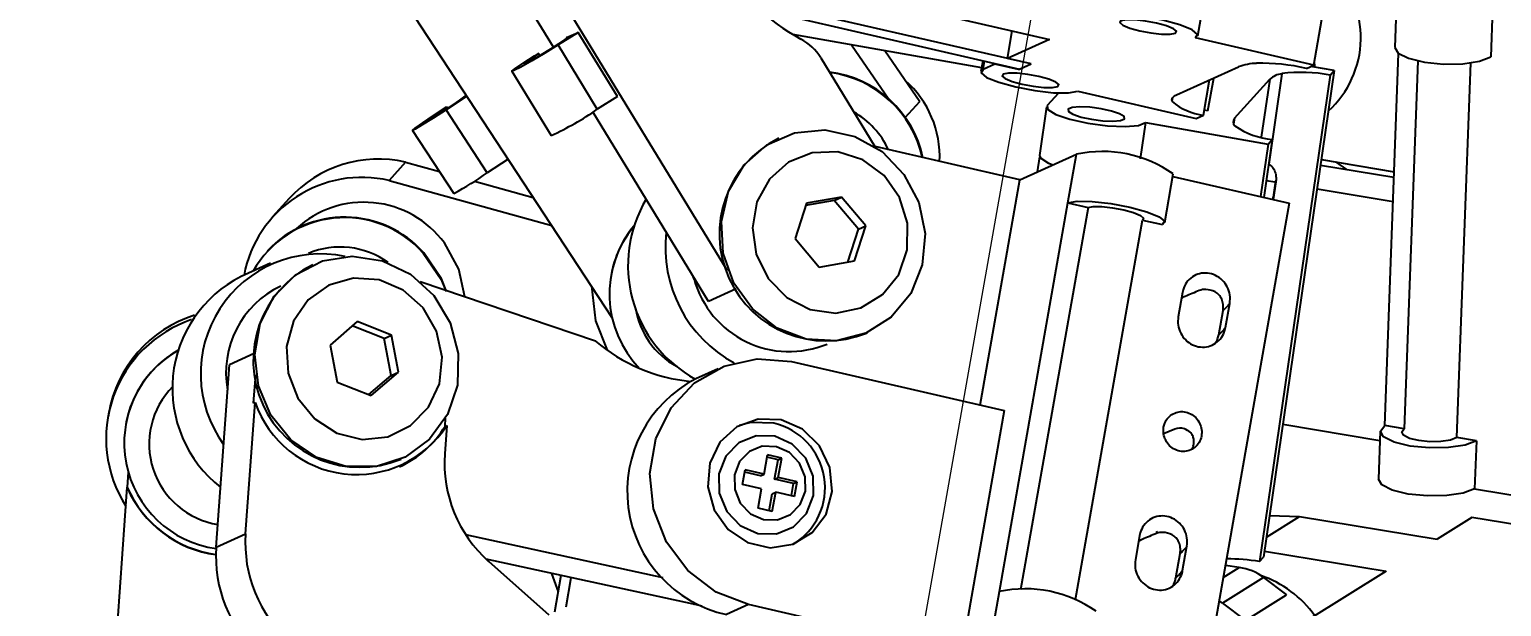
# Model space of a CAD drawing. Header units: millimetres. Extents: x -294 to 2792, y 5 to 1659.
# Drawn here: x 2273.5 to 2332.1, y 755 to 777.9 of the extents above; entities that cross this region are included whole.
import ezdxf

# ---------------------------------------------------------------- set-up
doc = ezdxf.new("R2010")
doc.units = ezdxf.units.MM
doc.layers.get('0').update_dxf_attribs({"lineweight": 18})
doc.styles.get("Standard").update_dxf_attribs({"font": 'txt.shx'})
doc.dimstyles.new('ISO-25', dxfattribs={"dimtxt": 2.5, "dimasz": 2.5, "dimexe": 1.25, "dimexo": 0.625, "dimtad": 1, "dimtxsty": 'Standard', "dimcen": 2.5, "dimdle": 5, "dimadec": 0, "dimazin": 0, "dimtfac": 1, "dimtmove": 0, "dimatfit": 3, "dimfxl": 1, "dimarcsym": 0})

# ---------------------------------------------------------------- blocks, each defined once
blk = doc.blocks.new('*X11')
for points in [[(2253.221, 1111.43), (2254.388, 1111.224), (2254.422, 1114.829)], [(2188.224, 742.813), (2189.391, 742.607), (2188.19, 739.208)]]:
    blk.add_hatch(color=0).paths.add_polyline_path(points, flags=0)
at = {"color": 0, "lineweight": -2}
for p, q in [((2368.147, 1094.776), (2253.437, 1115.003)), ((2253.804, 1111.327), (2221.935, 930.584)), ((2188.807, 742.71), (2220.677, 923.453)), ((2301.915, 719.156), (2187.205, 739.382))]:
    blk.add_line(p, q, dxfattribs=at)
at = {"color": 0, "insert": (2221.306, 927.019), "char_height": 3.5, "width": 23.5, "attachment_point": 5}
blk.add_mtext('381,42', dxfattribs=at)

msp = doc.modelspace()

# ---------------------------------------------------------------- linework, layer by layer
at = {"color": 1}
msp.add_line((2302.9, 718.98), (2362.099, 1054.718), dxfattribs=at)
at = {"color": 7, "linetype": 'Continuous', "lineweight": 25}
for p, q in [((2324.623, 776.524), (2327.863, 794.899)), ((2301.297, 768.332), (2290.562, 785.944)), ((2294.374, 777.238), (2289.392, 785.413)), ((2296.708, 766.463), (2285.756, 783.175)), ((2320.006, 777.693), (2320.518, 780.594)), ((2313.379, 776.571), (2302.123, 779.162)), ((2305.638, 779.494), (2314.106, 777.544)), ((2327.918, 779.135), (2327.846, 777.225)), ((2302.547, 778.744), (2312.911, 776.359)), ((2331.741, 778.758), (2331.67, 776.848)), ((2295.36, 777.827), (2294.558, 777.323)), ((2294.892, 777.615), (2295.36, 777.827)), ((2296.92, 775.268), (2295.36, 777.827)), ((2312.438, 776.788), (2312.631, 777.884)), ((2296.118, 774.763), (2294.558, 777.323)), ((2294.905, 777.592), (2294.892, 777.615)), ((2303.884, 777.749), (2311.412, 776.422)), ((2306.232, 777.335), (2307.723, 775.169)), ((2314.106, 777.544), (2312.438, 776.788)), ((2324.623, 776.524), (2319.918, 777.607)), ((2293.621, 776.898), (2293.797, 776.978)), ((2293.837, 776.911), (2293.797, 776.978)), ((2305.007, 776.813), (2307.159, 773.283)), ((2307.555, 777.102), (2308.948, 775.078)), ((2311.46, 776.693), (2311.384, 776.264)), ((2311.472, 776.35), (2311.53, 776.676)), ((2313.379, 776.571), (2312.438, 776.788)), ((2324.671, 776.441), (2324.648, 776.686)), ((2327.447, 762.172), (2328.002, 776.985)), ((2328.771, 776.69), (2328.223, 762.043)), ((2292.723, 776.278), (2294.283, 773.718)), ((2311.94, 776.562), (2311.472, 776.35)), ((2311.944, 776.581), (2311.94, 776.562)), ((2312.881, 776.345), (2311.94, 776.562)), ((2312.881, 776.345), (2313.379, 776.571)), ((2312.885, 776.365), (2312.881, 776.345)), ((2312.911, 776.359), (2313.379, 776.571)), ((2319.17, 775.338), (2321.629, 776.453)), ((2325.278, 776.123), (2322.465, 756.758)), ((2325.443, 776.306), (2322.629, 756.94)), ((2323.358, 776.181), (2322.835, 772.583)), ((2324.33, 776.391), (2324.623, 776.524)), ((2325.443, 776.306), (2324.503, 776.47)), ((2325.278, 776.123), (2325.443, 776.306)), ((2330.322, 761.695), (2330.88, 776.611)), ((2315.236, 775.483), (2319.94, 774.4)), ((2320.233, 774.533), (2320.479, 775.932)), ((2320.416, 774.705), (2320.646, 776.007)), ((2321.471, 774.408), (2322.872, 775.961)), ((2322.872, 775.961), (2322.537, 773.658)), ((2290.928, 775.282), (2290.1, 774.741)), ((2296.92, 775.268), (2296.118, 774.763)), ((2308.373, 774.441), (2308.948, 775.078)), ((2314.468, 775.412), (2314.019, 774.915)), ((2318.994, 775.071), (2319.023, 775.236)), ((2291.744, 772.232), (2290.1, 774.741)), ((2290.121, 774.859), (2290.117, 774.837)), ((2290.147, 774.791), (2290.117, 774.837)), ((2290.16, 774.799), (2290.121, 774.859)), ((2300.547, 767.112), (2295.948, 774.657)), ((2313.993, 774.861), (2313.711, 772.925)), ((2319.94, 774.4), (2320.233, 774.533)), ((2320.416, 774.705), (2320.268, 774.731)), ((2321.471, 774.408), (2321.437, 774.173)), ((2288.773, 773.923), (2290.416, 771.415)), ((2317.924, 774.233), (2317.715, 772.789)), ((2317.924, 774.233), (2322.806, 773.381)), ((2303.347, 773.611), (2303.318, 773.597)), ((2312.931, 771.95), (2307.17, 773.276)), ((2322.806, 773.381), (2322.502, 771.287)), ((2322.971, 773.564), (2322.635, 771.257)), ((2322.806, 773.381), (2322.971, 773.564)), ((2288.494, 772.66), (2287.835, 771.929)), ((2288.494, 772.66), (2289.847, 772.284)), ((2292.572, 772.774), (2291.744, 772.232)), ((2312.931, 771.95), (2315.184, 772.972)), ((2313.635, 772.269), (2313.722, 772.866)), ((2314.843, 771.037), (2315.184, 772.972)), ((2324.895, 772.539), (2327.817, 772.055)), ((2324.927, 772.76), (2327.826, 772.279)), ((2325.489, 772.667), (2325.934, 772.367)), ((2318.695, 770.257), (2319.036, 772.191)), ((2319.018, 772.089), (2323.652, 771.022)), ((2287.835, 771.929), (2294.304, 770.131)), ((2291.23, 771.9), (2293.572, 771.249)), ((2311.351, 762.989), (2312.931, 771.95)), ((2322.733, 771.93), (2323.086, 771.872)), ((2323.103, 771.915), (2323.009, 771.27)), ((2323.117, 771.872), (2323.015, 771.169)), ((2324.758, 771.595), (2327.781, 771.094)), ((2283.862, 771.209), (2283.203, 770.478)), ((2304.437, 771.02), (2303.991, 769.626)), ((2305.549, 771.134), (2304.409, 770.934)), ((2305.841, 771.267), (2304.437, 771.02)), ((2305.549, 771.134), (2305.841, 771.267)), ((2306.507, 769.987), (2305.549, 771.134)), ((2306.8, 770.12), (2305.841, 771.267)), ((2312.115, 755.562), (2314.843, 771.037)), ((2315.643, 770.853), (2312.959, 755.63)), ((2314.843, 771.037), (2315.643, 770.853)), ((2323.652, 771.022), (2320.242, 751.679)), ((2323.005, 771.171), (2323.009, 771.27)), ((2315.143, 755.245), (2317.807, 770.355)), ((2317.807, 770.355), (2318.607, 770.171)), ((2303.991, 769.626), (2304.95, 768.479)), ((2306.089, 768.679), (2306.507, 769.987)), ((2306.354, 768.726), (2306.8, 770.12)), ((2306.507, 769.987), (2306.8, 770.12)), ((2283.002, 769.135), (2282.985, 769.116)), ((2283.114, 768.636), (2281.944, 768.105)), ((2284.8, 768.577), (2284.77, 768.564)), ((2304.95, 768.479), (2306.354, 768.726)), ((2289.07, 767.906), (2296.044, 765.54)), ((2296.667, 768.149), (2296.666, 768.146)), ((2299.972, 767.997), (2299.939, 768.109)), ((2301.647, 767.61), (2300.547, 767.112)), ((2319.403, 767.472), (2319.232, 766.504)), ((2320.844, 765.781), (2321.014, 766.748)), ((2321.112, 766.072), (2321.283, 767.039)), ((2286.571, 766.31), (2285.49, 765.378)), ((2287.636, 765.639), (2286.373, 766.139)), ((2287.929, 765.772), (2286.571, 766.31)), ((2287.636, 765.639), (2287.929, 765.772)), ((2287.914, 764.169), (2287.636, 765.639)), ((2288.206, 764.301), (2287.929, 765.772)), ((2306.829, 765.856), (2306.858, 765.87)), ((2282.466, 765.039), (2281.483, 764.593)), ((2285.49, 765.378), (2285.767, 763.907)), ((2280.956, 757.329), (2281.483, 764.593)), ((2300.922, 764.436), (2300.044, 764.038)), ((2303.84, 764.718), (2312.308, 762.769)), ((2282.515, 764.189), (2282.433, 763.062)), ((2285.767, 763.907), (2287.125, 763.369)), ((2287.03, 763.407), (2287.914, 764.169)), ((2287.125, 763.369), (2288.206, 764.301)), ((2287.914, 764.169), (2288.206, 764.301)), ((2276.679, 762.67), (2276.653, 762.522)), ((2282.127, 757.86), (2282.506, 763.095)), ((2282.506, 763.095), (2282.433, 763.062)), ((2312.308, 762.769), (2310.603, 753.097)), ((2277.362, 762.222), (2277.361, 762.218)), ((2290.135, 762.18), (2290.052, 761.045)), ((2290.062, 762.147), (2290.085, 762.471)), ((2290.062, 762.147), (2290.135, 762.18)), ((2319.099, 762.032), (2318.65, 761.849)), ((2327.259, 761.57), (2323.395, 762.211)), ((2328.223, 762.043), (2327.447, 762.172)), ((2327.273, 761.944), (2327.202, 760.034)), ((2331.097, 761.567), (2330.322, 761.695)), ((2331.097, 761.567), (2331.026, 759.656)), ((2288.282, 760.823), (2288.311, 760.836)), ((2302.757, 760.237), (2302.893, 761.011)), ((2303.311, 760.815), (2302.876, 760.915)), ((2303.458, 760.881), (2302.893, 761.011)), ((2303.311, 760.815), (2303.458, 760.881)), ((2303.321, 760.107), (2303.458, 760.881)), ((2277.458, 760.322), (2277.416, 759.725)), ((2301.902, 759.83), (2302.004, 760.411)), ((2302.61, 760.171), (2301.987, 760.315)), ((2302.757, 760.237), (2302.004, 760.411)), ((2303.175, 760.041), (2303.311, 760.815)), ((2277.044, 754.416), (2277.415, 759.716)), ((2277.415, 759.716), (2277.416, 759.725)), ((2302.654, 759.657), (2301.902, 759.83)), ((2302.518, 758.883), (2302.654, 759.657)), ((2302.61, 760.171), (2302.757, 760.237)), ((2303.175, 760.041), (2303.321, 760.107)), ((2303.928, 759.868), (2303.175, 760.041)), ((2304.074, 759.934), (2303.321, 760.107)), ((2303.842, 759.384), (2303.928, 759.868)), ((2303.928, 759.868), (2304.074, 759.934)), ((2303.972, 759.354), (2304.074, 759.934)), ((2331.026, 759.656), (2335.588, 758.9)), ((2302.953, 758.783), (2303.072, 759.461)), ((2303.072, 759.461), (2303.219, 759.527)), ((2303.082, 758.753), (2303.219, 759.527)), ((2303.972, 759.354), (2303.219, 759.527)), ((2303.082, 758.753), (2302.518, 758.883)), ((2322.745, 757.735), (2324.06, 758.558)), ((2322.869, 758.591), (2324.06, 758.558)), ((2324.06, 758.558), (2329.535, 757.651)), ((2330.92, 758.517), (2329.535, 757.651)), ((2333.658, 758.064), (2330.92, 758.517)), ((2318.353, 757.92), (2318.419, 757.952)), ((2280.956, 757.329), (2282.127, 757.86)), ((2298.746, 756.108), (2290.889, 757.823)), ((2317.697, 757.8), (2317.527, 756.833)), ((2319.407, 756.4), (2319.577, 757.367)), ((2299.945, 755.06), (2291.693, 756.861)), ((2291.793, 756.769), (2294.186, 754.641)), ((2319.138, 756.109), (2319.309, 757.076)), ((2322.465, 756.758), (2322.629, 756.94)), ((2322.664, 757.177), (2327.499, 756.376)), ((2294.575, 755.549), (2294.306, 756.291)), ((2294.67, 756.211), (2294.411, 754.743)), ((2321.025, 756.122), (2321.662, 756.521)), ((2321.662, 756.521), (2321.11, 756.606)), ((2327.499, 756.376), (2324.403, 754.439)), ((2294.879, 754.956), (2295.085, 756.121)), ((2311.774, 753.628), (2312.115, 755.562)), ((2322.626, 756.122), (2320.997, 755.102)), ((2322.626, 756.122), (2323.536, 755.429)), ((2299.945, 755.06), (2300.045, 755.106)), ((2300.294, 754.98), (2299.945, 755.06)), ((2302.135, 755.046), (2301.257, 754.648)), ((2310.603, 753.097), (2302.135, 755.046)), ((2320.997, 755.102), (2321.906, 754.409)), ((2321.906, 754.409), (2323.536, 755.429))]:
    msp.add_line(p, q, dxfattribs=at)
for points in [[(2319.918, 777.607), (2319.999, 777.742), (2319.781, 777.922), (2319.297, 778.12), (2318.622, 778.306), (2317.857, 778.451), (2317.12, 778.534), (2316.522, 778.542), (2316.155, 778.473)], [(2317.7, 777.888), (2318.139, 777.804), (2318.563, 777.756), (2318.907, 777.752), (2319.118, 777.791), (2319.165, 777.868), (2319.039, 777.972), (2318.761, 778.086), (2318.373, 778.193), (2317.933, 778.277), (2317.509, 778.324), (2317.165, 778.329), (2316.954, 778.289), (2316.908, 778.212), (2317.033, 778.108), (2317.311, 777.994), (2317.7, 777.888)], [(2294.558, 777.323), (2294.031, 776.998), (2293.513, 776.69), (2293.082, 776.446), (2292.805, 776.303), (2292.724, 776.283), (2292.85, 776.389), (2293.165, 776.605), (2293.621, 776.898)], [(2293.797, 776.978), (2293.49, 776.78), (2293.291, 776.642), (2293.237, 776.589), (2293.337, 776.63), (2293.572, 776.758), (2293.902, 776.949), (2294.265, 777.17), (2294.596, 777.38), (2294.836, 777.541), (2294.941, 777.624), (2294.892, 777.615)], [(2327.846, 777.225), (2327.978, 777.004), (2328.394, 776.795), (2329.03, 776.64), (2329.79, 776.564), (2330.559, 776.576), (2331.219, 776.676), (2331.67, 776.848)], [(2311.472, 776.35), (2311.391, 776.215), (2311.609, 776.035), (2312.093, 775.837), (2312.769, 775.651), (2313.533, 775.505), (2314.271, 775.422), (2314.868, 775.415), (2315.236, 775.483)], [(2313.69, 776.069), (2313.251, 776.153), (2312.827, 776.2), (2312.483, 776.205), (2312.272, 776.165), (2312.225, 776.088), (2312.351, 775.985), (2312.629, 775.871), (2313.017, 775.764), (2313.457, 775.68), (2313.881, 775.632), (2314.225, 775.628), (2314.436, 775.667), (2314.482, 775.745), (2314.357, 775.848), (2314.079, 775.962), (2313.69, 776.069)], [(2290.117, 774.837), (2289.769, 774.606), (2289.483, 774.41), (2289.31, 774.285), (2289.282, 774.253), (2289.404, 774.319), (2289.653, 774.473), (2289.985, 774.685), (2290.34, 774.919), (2290.654, 775.13), (2290.869, 775.282), (2290.909, 775.312)], [(2314.019, 774.915), (2314.042, 774.749), (2314.358, 774.556), (2314.92, 774.367), (2315.642, 774.208), (2316.415, 774.106), (2317.12, 774.075), (2317.65, 774.119), (2317.924, 774.233)], [(2318.994, 775.071), (2318.985, 775.11), (2318.984, 775.147), (2318.993, 775.184), (2319.01, 775.218), (2319.037, 775.251), (2319.073, 775.282), (2319.117, 775.311), (2319.17, 775.338)], [(2290.1, 774.741), (2289.589, 774.41), (2289.157, 774.139), (2288.87, 773.968), (2288.772, 773.924), (2288.878, 774.013), (2289.172, 774.222), (2289.608, 774.519), (2290.121, 774.859)], [(2315.782, 774.364), (2316.227, 774.305), (2316.632, 774.287), (2316.937, 774.312), (2317.095, 774.378), (2317.082, 774.473), (2316.9, 774.584), (2316.577, 774.693), (2316.162, 774.784), (2315.717, 774.843), (2315.312, 774.861), (2315.007, 774.835), (2314.849, 774.77), (2314.862, 774.675), (2315.044, 774.564), (2315.367, 774.455), (2315.782, 774.364)], [(2307.817, 766.493), (2306.805, 765.846), (2305.642, 765.546), (2304.431, 765.618), (2303.279, 766.056), (2302.29, 766.822), (2301.55, 767.847), (2301.126, 769.04), (2301.056, 770.296), (2301.345, 771.502), (2301.968, 772.551), (2302.869, 773.351), (2303.969, 773.83), (2305.17, 773.946), (2306.365, 773.687), (2307.447, 773.078), (2308.322, 772.173), (2308.91, 771.051), (2309.16, 769.813), (2309.049, 768.568), (2308.588, 767.428), (2307.817, 766.493)], [(2307.471, 767.389), (2308.11, 768.19), (2308.454, 769.173), (2308.467, 770.232), (2308.147, 771.252), (2307.529, 772.123), (2306.68, 772.749), (2305.691, 773.064), (2304.671, 773.033), (2303.729, 772.66), (2302.967, 771.985), (2302.469, 771.08), (2302.288, 770.045), (2302.444, 768.992), (2302.919, 768.033), (2303.663, 767.274), (2304.595, 766.797), (2305.613, 766.653), (2306.608, 766.858), (2307.471, 767.389)], [(2313.711, 772.925), (2313.761, 772.812), (2314.077, 772.62), (2314.254, 772.55)], [(2314.843, 771.037), (2315.211, 771.106), (2315.808, 771.098), (2316.546, 771.015), (2317.31, 770.87), (2317.986, 770.684), (2318.47, 770.486), (2318.688, 770.306), (2318.607, 770.171)], [(2315.643, 770.853), (2315.854, 770.893), (2316.198, 770.888), (2316.622, 770.841), (2317.062, 770.757), (2317.45, 770.65), (2317.728, 770.536), (2317.854, 770.432), (2317.807, 770.355)], [(2289.197, 769.036), (2289.907, 767.989), (2290.086, 767.561)], [(2290.126, 767.514), (2289.923, 768.008), (2289.213, 769.054)], [(2290.85, 767.302), (2290.608, 768.402), (2290.034, 769.442)], [(2289.616, 767.346), (2290.268, 766.261), (2290.59, 765.038), (2290.554, 763.785), (2290.162, 762.615), (2289.45, 761.63), (2288.481, 760.919), (2287.341, 760.544), (2286.13, 760.539), (2284.958, 760.905), (2283.927, 761.608), (2283.13, 762.587), (2282.638, 763.754), (2282.493, 765.005), (2282.71, 766.231), (2283.268, 767.32), (2284.118, 768.178), (2285.185, 768.727), (2286.373, 768.919), (2287.578, 768.737), (2288.692, 768.196), (2289.616, 767.346)], [(2289.188, 766.858), (2288.398, 767.563), (2287.439, 767.974), (2286.416, 768.045), (2285.44, 767.769), (2284.617, 767.175), (2284.035, 766.328), (2283.759, 765.32), (2283.816, 764.26), (2284.203, 763.262), (2284.876, 762.436), (2285.763, 761.87), (2286.767, 761.625), (2287.78, 761.73), (2288.692, 762.171), (2289.405, 762.901), (2289.84, 763.841), (2289.951, 764.89), (2289.725, 765.933), (2289.188, 766.858)], [(2295.886, 767.717), (2296.045, 766.342), (2296.51, 765.178)], [(2302.135, 755.046), (2300.844, 755.547), (2299.727, 756.4), (2298.874, 757.534), (2298.354, 758.858), (2298.21, 760.266), (2298.452, 761.642), (2299.063, 762.876), (2299.991, 763.868), (2301.162, 764.536), (2302.48, 764.827), (2303.84, 764.718)], [(2303.431, 762.397), (2302.517, 762.431), (2301.667, 762.12), (2300.995, 761.507), (2300.593, 760.675), (2300.513, 759.736), (2300.768, 758.816), (2301.323, 758.041), (2302.102, 757.514), (2303.001, 757.307), (2303.899, 757.448), (2304.673, 757.917), (2305.219, 758.652), (2305.464, 759.554), (2305.375, 760.499), (2304.963, 761.361), (2304.285, 762.024), (2303.431, 762.397)], [(2303.138, 762.264), (2302.225, 762.298), (2301.77, 762.179)], [(2331.097, 761.567), (2330.646, 761.395), (2329.987, 761.295), (2329.218, 761.282), (2328.457, 761.359), (2327.821, 761.514), (2327.405, 761.723), (2327.274, 761.953), (2327.447, 762.172)], [(2330.322, 761.695), (2330.062, 761.596), (2329.683, 761.539), (2329.241, 761.532), (2328.804, 761.576), (2328.438, 761.665), (2328.199, 761.785), (2328.123, 761.918), (2328.223, 762.043)], [(2303.182, 761.75), (2302.436, 761.769), (2301.752, 761.49), (2301.233, 760.956), (2300.96, 760.249), (2300.972, 759.476), (2301.27, 758.754), (2301.806, 758.195), (2302.5, 757.882), (2303.246, 757.863), (2303.931, 758.142), (2304.449, 758.675), (2304.723, 759.383), (2304.71, 760.156), (2304.413, 760.877), (2303.877, 761.437), (2303.182, 761.75)], [(2303.244, 761.333), (2302.684, 761.347), (2302.171, 761.138), (2301.782, 760.738), (2301.576, 760.207), (2301.586, 759.627), (2301.809, 759.086), (2302.211, 758.666), (2302.732, 758.431), (2303.291, 758.418), (2303.805, 758.627), (2304.194, 759.027), (2304.399, 759.557), (2304.389, 760.137), (2304.167, 760.678), (2303.764, 761.098), (2303.244, 761.333)], [(2331.026, 759.656), (2330.575, 759.484), (2329.915, 759.385), (2329.146, 759.372), (2328.386, 759.449), (2327.749, 759.604), (2327.334, 759.812), (2327.202, 760.034)], [(2320.997, 755.102), (2320.886, 755.181), (2320.862, 755.197)]]:
    msp.add_lwpolyline(points, dxfattribs=at)
for centre, radius, start, end in [((2308.188, 784.911), 8.354, 181.09651, 241.63147), ((2322.556, 777.61), 3.941, 312.30877, 45.64714), ((2303.247, 775.746), 2.058, 31.22473, 61.84146), ((2304.821, 771.929), 4.351, 12.04402, 82.98943), ((2304.804, 771.911), 4.352, 12.3585, 82.59085), ((2322.421, 774.314), 2.28, 91.71732, 110.31987), ((2322.544, 768.714), 7.882, 76.90789, 91.3946), ((2323.5, 775.219), 0.972, 98.41778, 130.26762), ((2324.142, 770.331), 5.903, 78.90809, 97.63313), ((2305.689, 772.875), 4.054, 357.3104, 48.5537), ((2320.494, 776.83), 2.312, 229.55561, 263.50191), ((2289.141, 784.876), 12.286, 294.74226, 304.60071), ((2304.665, 771.756), 3.342, 24.70939, 60.33689), ((2321.636, 774.26), 0.221, 138.12767, 226.07907), ((2323.277, 776.745), 3.196, 235.8345, 264.49512), ((2305.231, 769.798), 4.254, 116.73218, 292.06363), ((2287.421, 767.965), 4.816, 77.12818, 137.65356), ((2316.218, 768.181), 4.901, 54.90768, 102.18043), ((2286.754, 767.282), 4.771, 76.90514, 169.3894), ((2283.783, 783.669), 13.934, 298.42645, 304.84248), ((2286.834, 767.09), 3.972, 36.31381, 132.55265), ((2302.489, 768.547), 5.151, 149.19981, 241.3516), ((2286.065, 766.28), 4.171, 41.34532, 150.63235), ((2286.071, 766.274), 4.195, 41.49261, 137.01656), ((2300.847, 767.408), 4.245, 140.525, 224.1559), ((2300.847, 767.412), 4.245, 140.50301, 169.99835), ((2304.03, 769.255), 5.201, 173.2002, 241.77885), ((2285.888, 766.034), 3.247, 54.06513, 112.92828), ((2285.112, 764.234), 4.773, 78.26556, 216.0563), ((2286.683, 764.765), 4.253, 116.71915, 292.07666), ((2284.205, 763.654), 4.992, 116.92723, 231.98442), ((2303.753, 769.041), 3.923, 195.43317, 292.63275), ((2285.166, 764.274), 3.821, 115.39262, 190.48988), ((2300.844, 767.373), 3.249, 189.30885, 240.9757), ((2281.572, 761.655), 4.995, 108.5867, 212.55585), ((2281.6, 761.801), 4.996, 107.48266, 169.98902), ((2300.474, 770.719), 6.816, 229.45203, 264.58454), ((2281.544, 761.48), 4.247, 119.88612, 262.00032), ((2281.543, 761.484), 4.246, 119.86449, 169.99501), ((2302.343, 759.561), 5.032, 117.17849, 257.53945), ((2281.538, 761.444), 3.248, 135.33692, 260.85962), ((2286.544, 764.5), 4.275, 199.18455, 327.13605), ((2286.561, 764.256), 4.087, 294.46311, 328.92918), ((2302.554, 759.702), 2.628, 301.13842, 77.15435), ((2295.283, 760.682), 5.243, 176.03052, 228.27469), ((2281.549, 761.495), 4.501, 203.29047, 262.27232), ((2281.551, 761.505), 4.501, 203.29047, 262.25331), ((2286.187, 756.966), 5.243, 176.03052, 228.27469), ((2287.358, 757.497), 5.243, 176.03052, 228.27469), ((2321.098, 748.507), 8.363, 80.5939, 89.59489), ((2321.419, 754.566), 1.97, 52.18344, 82.91273), ((2321.168, 752.151), 4.268, 35.04813, 71.56803), ((2313.149, 750.772), 4.901, 54.90768, 102.18043)]:
    msp.add_arc(centre, radius, start, end, dxfattribs=at)
for points, knots in [([(2322.835, 772.583), (2322.884, 772.55), (2322.974, 772.488), (2323.089, 772.289), (2323.135, 772.073), (2323.122, 771.927), (2323.117, 771.872)], [0, 0, 0, 0, 0.2555267, 0.4678951, 0.6811918, 0.8097475, 0.8097475, 0.8097475, 0.8097475]), ([(2321.283, 767.039), (2321.292, 767.15), (2321.309, 767.373), (2321.198, 767.7), (2320.998, 767.975), (2320.722, 768.169), (2320.404, 768.26), (2320.079, 768.238), (2319.784, 768.105), (2319.552, 767.877), (2319.439, 767.647), (2319.41, 767.505), (2319.403, 767.472)], [0, 0, 0, 0, 0.328254, 0.656514, 0.984616, 1.312406, 1.639928, 1.967355, 2.29489, 2.622663, 2.950684, 3.053517, 3.053517, 3.053517, 3.053517]), ([(2320.072, 767.551), (2319.884, 767.473), (2319.649, 767.377), (2319.411, 767.269), (2319.363, 767.247)], [0, 0, 0, 0, 0.6161229, 0.7713987, 0.7713987, 0.7713987, 0.7713987]), ([(2320.7, 767.498), (2320.571, 767.542), (2320.319, 767.629), (2320.153, 767.576), (2320.072, 767.551)], [0, 0, 0, 0, 0.3299909, 0.646232, 0.646232, 0.646232, 0.646232]), ([(2321.014, 766.748), (2321.021, 766.83), (2321.036, 766.994), (2320.969, 767.213), (2320.85, 767.395), (2320.753, 767.462), (2320.7, 767.498)], [0, 0, 0, 0, 0.2040648, 0.4078742, 0.6159123, 0.8640161, 0.8640161, 0.8640161, 0.8640161]), ([(2321.283, 767.039), (2321.237, 766.984), (2321.154, 766.885), (2321.057, 766.79), (2321.014, 766.748)], [0, 0, 0, 0, 0.2219854, 0.3961357, 0.3961357, 0.3961357, 0.3961357]), ([(2319.232, 766.504), (2319.223, 766.393), (2319.206, 766.171), (2319.317, 765.844), (2319.517, 765.569), (2319.793, 765.374), (2320.111, 765.283), (2320.436, 765.305), (2320.731, 765.438), (2320.963, 765.666), (2321.076, 765.897), (2321.105, 766.038), (2321.112, 766.072)], [0, 0, 0, 0, 0.328188, 0.656379, 0.984474, 1.312343, 1.639957, 1.967403, 2.294866, 2.622545, 2.950538, 3.053524, 3.053524, 3.053524, 3.053524]), ([(2320.704, 765.447), (2320.74, 765.503), (2320.806, 765.607), (2320.832, 765.727), (2320.844, 765.781)], [0, 0, 0, 0, 0.1980413, 0.3649023, 0.3649023, 0.3649023, 0.3649023]), ([(2321.112, 766.072), (2321.066, 766.017), (2320.984, 765.918), (2320.886, 765.823), (2320.844, 765.781)], [0, 0, 0, 0, 0.2219854, 0.3961357, 0.3961357, 0.3961357, 0.3961357]), ([(2318.653, 762.109), (2318.646, 762.02), (2318.632, 761.842), (2318.721, 761.58), (2318.881, 761.36), (2319.102, 761.205), (2319.356, 761.132), (2319.616, 761.15), (2319.852, 761.256), (2320.038, 761.438), (2320.153, 761.677), (2320.183, 761.945), (2320.125, 762.213), (2319.987, 762.448), (2319.782, 762.626), (2319.535, 762.726), (2319.274, 762.737), (2319.027, 762.658), (2318.824, 762.497), (2318.699, 762.301), (2318.666, 762.162), (2318.653, 762.109)], [0, 0, 0, 0, 0.262579, 0.525161, 0.787661, 1.049975, 1.312082, 1.574055, 1.836043, 2.098204, 2.36062, 2.623249, 2.885941, 3.148514, 3.410847, 3.672938, 3.934903, 4.196905, 4.459076, 4.721456, 4.885807, 4.885807, 4.885807, 4.885807]), ([(2319.714, 761.906), (2319.636, 761.959), (2319.399, 762.119), (2319.219, 762.067), (2319.099, 762.032)], [0, 0, 0, 0, 0.2176392, 0.6588613, 0.6588613, 0.6588613, 0.6588613]), ([(2319.78, 761.24), (2319.784, 761.247), (2319.822, 761.306), (2319.853, 761.438), (2319.86, 761.605), (2319.821, 761.761), (2319.763, 761.855), (2319.722, 761.898), (2319.714, 761.906)], [0, 0, 0, 0, 0.0222599, 0.1877903, 0.3309122, 0.474006, 0.6683318, 0.7163251, 0.7163251, 0.7163251, 0.7163251]), ([(2319.577, 757.367), (2319.586, 757.478), (2319.604, 757.701), (2319.493, 758.028), (2319.292, 758.303), (2319.016, 758.497), (2318.698, 758.588), (2318.374, 758.566), (2318.078, 758.433), (2317.847, 758.205), (2317.734, 757.975), (2317.704, 757.833), (2317.697, 757.8)], [0, 0, 0, 0, 0.328254, 0.656514, 0.984616, 1.312406, 1.639928, 1.967355, 2.29489, 2.622663, 2.950684, 3.053517, 3.053517, 3.053517, 3.053517]), ([(2318.995, 757.826), (2318.866, 757.87), (2318.614, 757.957), (2318.448, 757.904), (2318.367, 757.879)], [0, 0, 0, 0, 0.3299909, 0.646232, 0.646232, 0.646232, 0.646232]), ([(2318.367, 757.879), (2318.179, 757.801), (2317.943, 757.705), (2317.706, 757.597), (2317.658, 757.575)], [0, 0, 0, 0, 0.6161229, 0.7713987, 0.7713987, 0.7713987, 0.7713987]), ([(2319.309, 757.076), (2319.316, 757.158), (2319.331, 757.322), (2319.263, 757.541), (2319.144, 757.723), (2319.047, 757.79), (2318.995, 757.826)], [0, 0, 0, 0, 0.2040648, 0.4078742, 0.6159123, 0.8640161, 0.8640161, 0.8640161, 0.8640161]), ([(2319.577, 757.367), (2319.531, 757.312), (2319.449, 757.213), (2319.351, 757.118), (2319.309, 757.076)], [0, 0, 0, 0, 0.2219854, 0.3961357, 0.3961357, 0.3961357, 0.3961357]), ([(2317.527, 756.833), (2317.518, 756.721), (2317.5, 756.499), (2317.612, 756.172), (2317.812, 755.897), (2318.088, 755.703), (2318.406, 755.611), (2318.731, 755.634), (2319.026, 755.766), (2319.257, 755.995), (2319.37, 756.225), (2319.4, 756.366), (2319.407, 756.4)], [0, 0, 0, 0, 0.328188, 0.656379, 0.984474, 1.312343, 1.639957, 1.967403, 2.294866, 2.622545, 2.950538, 3.053524, 3.053524, 3.053524, 3.053524]), ([(2319.407, 756.4), (2319.361, 756.345), (2319.278, 756.246), (2319.181, 756.151), (2319.138, 756.109)], [0, 0, 0, 0, 0.2219854, 0.3961357, 0.3961357, 0.3961357, 0.3961357]), ([(2318.999, 755.775), (2319.035, 755.831), (2319.1, 755.935), (2319.126, 756.055), (2319.138, 756.109)], [0, 0, 0, 0, 0.1980413, 0.3649023, 0.3649023, 0.3649023, 0.3649023])]:
    msp.add_open_spline(points, degree=3, knots=knots, dxfattribs=at)

# ---------------------------------------------------------------- dimensions: what is measured, and where the dimension line sits
at = {"color": 1}
dim = msp.add_linear_dim(base=(2254.422, 1114.829), p1=(2302.899, 718.982), p2=(2369.131, 1094.603), angle=80, dimstyle='ISO-25', override={"dimtxt": 3.5, "dimasz": 3.556, "dimexe": 1, "dimexo": 1, "dimgap": 1.524, "dimtih": 1, "dimtoh": 1, "dimzin": 0, "dimsah": 1, "dimdle": 7.112, "dimadec": 2, "dimtolj": 1, "dimtzin": 0}, dxfattribs=at)
dim.commit()
dim.dimension.update_dxf_attribs({"geometry": '*X11', "text_midpoint": (2221.306, 927.019)})

doc.saveas('drawing.dxf')
